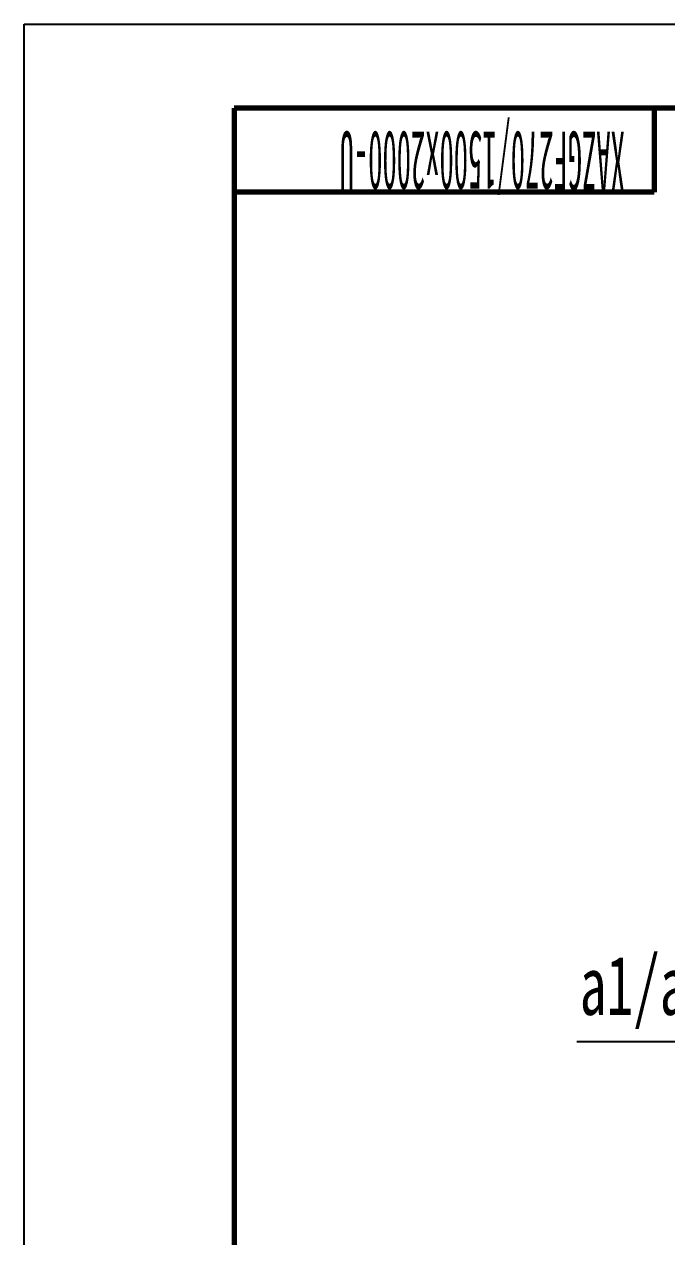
# Model space of a CAD drawing. Header units: millimetres. Extents: x -11880 to 11880, y -8400 to 8400.
# Drawn here: x -11880 to -8821, y 2621 to 8400 of the extents above; entities that cross this region are included whole.
import ezdxf

# ---------------------------------------------------------------- set-up
doc = ezdxf.new("R2010")
doc.units = ezdxf.units.MM
for name, color, linetype, lineweight in [('CAXA0', 7, 'Continuous', 70), ('CAXA3', 7, 'Continuous', 25), ('CAXA4', 3, 'Continuous', 25)]:
    doc.layers.add(name, color=color, linetype=linetype, lineweight=lineweight)
doc.styles.add('TextStyle2', font='', dxfattribs={"width": 0.356447})
doc.styles.add('标准', font='', dxfattribs={"width": 0.667})
doc.styles.get('TextStyle2').set_extended_font_data('SimSun')
doc.styles.get('标准').set_extended_font_data('SimSun')

# ---------------------------------------------------------------- blocks, each defined once
blk = doc.blocks.new('*D318')
at = {"layer": 'CAXA4', "linetype": 'Continuous', "lineweight": 25}
blk.add_hatch(color=0, dxfattribs=at).paths.add_polyline_path([(-7426, 4449.2), (-7560.2, 4359.7), (-7534, 4329.4)], flags=0)
at = {"layer": 'CAXA4', "color": 0, "linetype": 'Continuous', "lineweight": 25}
for p, q in [((-7426, 4449.2), (-8466, 3550.2)), ((-8466, 3550.2), (-9248.7, 3550.2))]:
    blk.add_line(p, q, dxfattribs=at)
at = {"layer": 'CAXA4', "color": 0, "linetype": 'Continuous', "lineweight": 25, "insert": (-9234.7, 3958.8), "char_height": 280, "attachment_point": 1, "style": '标准'}
blk.add_mtext('\\fSimSun|b0|i0|p34;a1/a2', dxfattribs=at)
blk = doc.blocks.new('CAXBLOCK300', base_point=(11480, -8000))
at = {"layer": 'CAXA0', "linetype": 'Continuous', "lineweight": 70}
for p, q in [((11480, 8000), (-10880, 8000)), ((-10880, 8000), (-10880, -8000))]:
    blk.add_line(p, q, dxfattribs=at)
at = {"layer": 'CAXA0'}
for p, q in [((-8880, 8000), (-8880, 7600)), ((-8880, 7600), (-10880, 7600))]:
    blk.add_line(p, q, dxfattribs=at)
at = {"layer": 'CAXA3', "linetype": 'Continuous', "lineweight": 25}
for p, q in [((-11880, 8400), (11880, 8400)), ((-11880, -8400), (-11880, 8400))]:
    blk.add_line(p, q, dxfattribs=at)
at = {"layer": 'CAXA0', "linetype": 'Continuous', "lineweight": 25, "insert": (-9020, 7608.2), "char_height": 280, "attachment_point": 1, "rotation": 180, "style": 'TextStyle2'}
blk.add_mtext('\\fSimSun|b0|i0|p34;XAZGF270/1500x2000-U', dxfattribs=at)

msp = doc.modelspace()

# ---------------------------------------------------------------- block references
at = {"layer": 'CAXA0'}
msp.add_blockref('CAXBLOCK300', (11480, -8000), dxfattribs=at)
at = {"layer": 'CAXA4', "linetype": 'Continuous', "lineweight": 70}
msp.add_blockref('*D318', (0, 0), dxfattribs=at)

doc.saveas('drawing.dxf')
